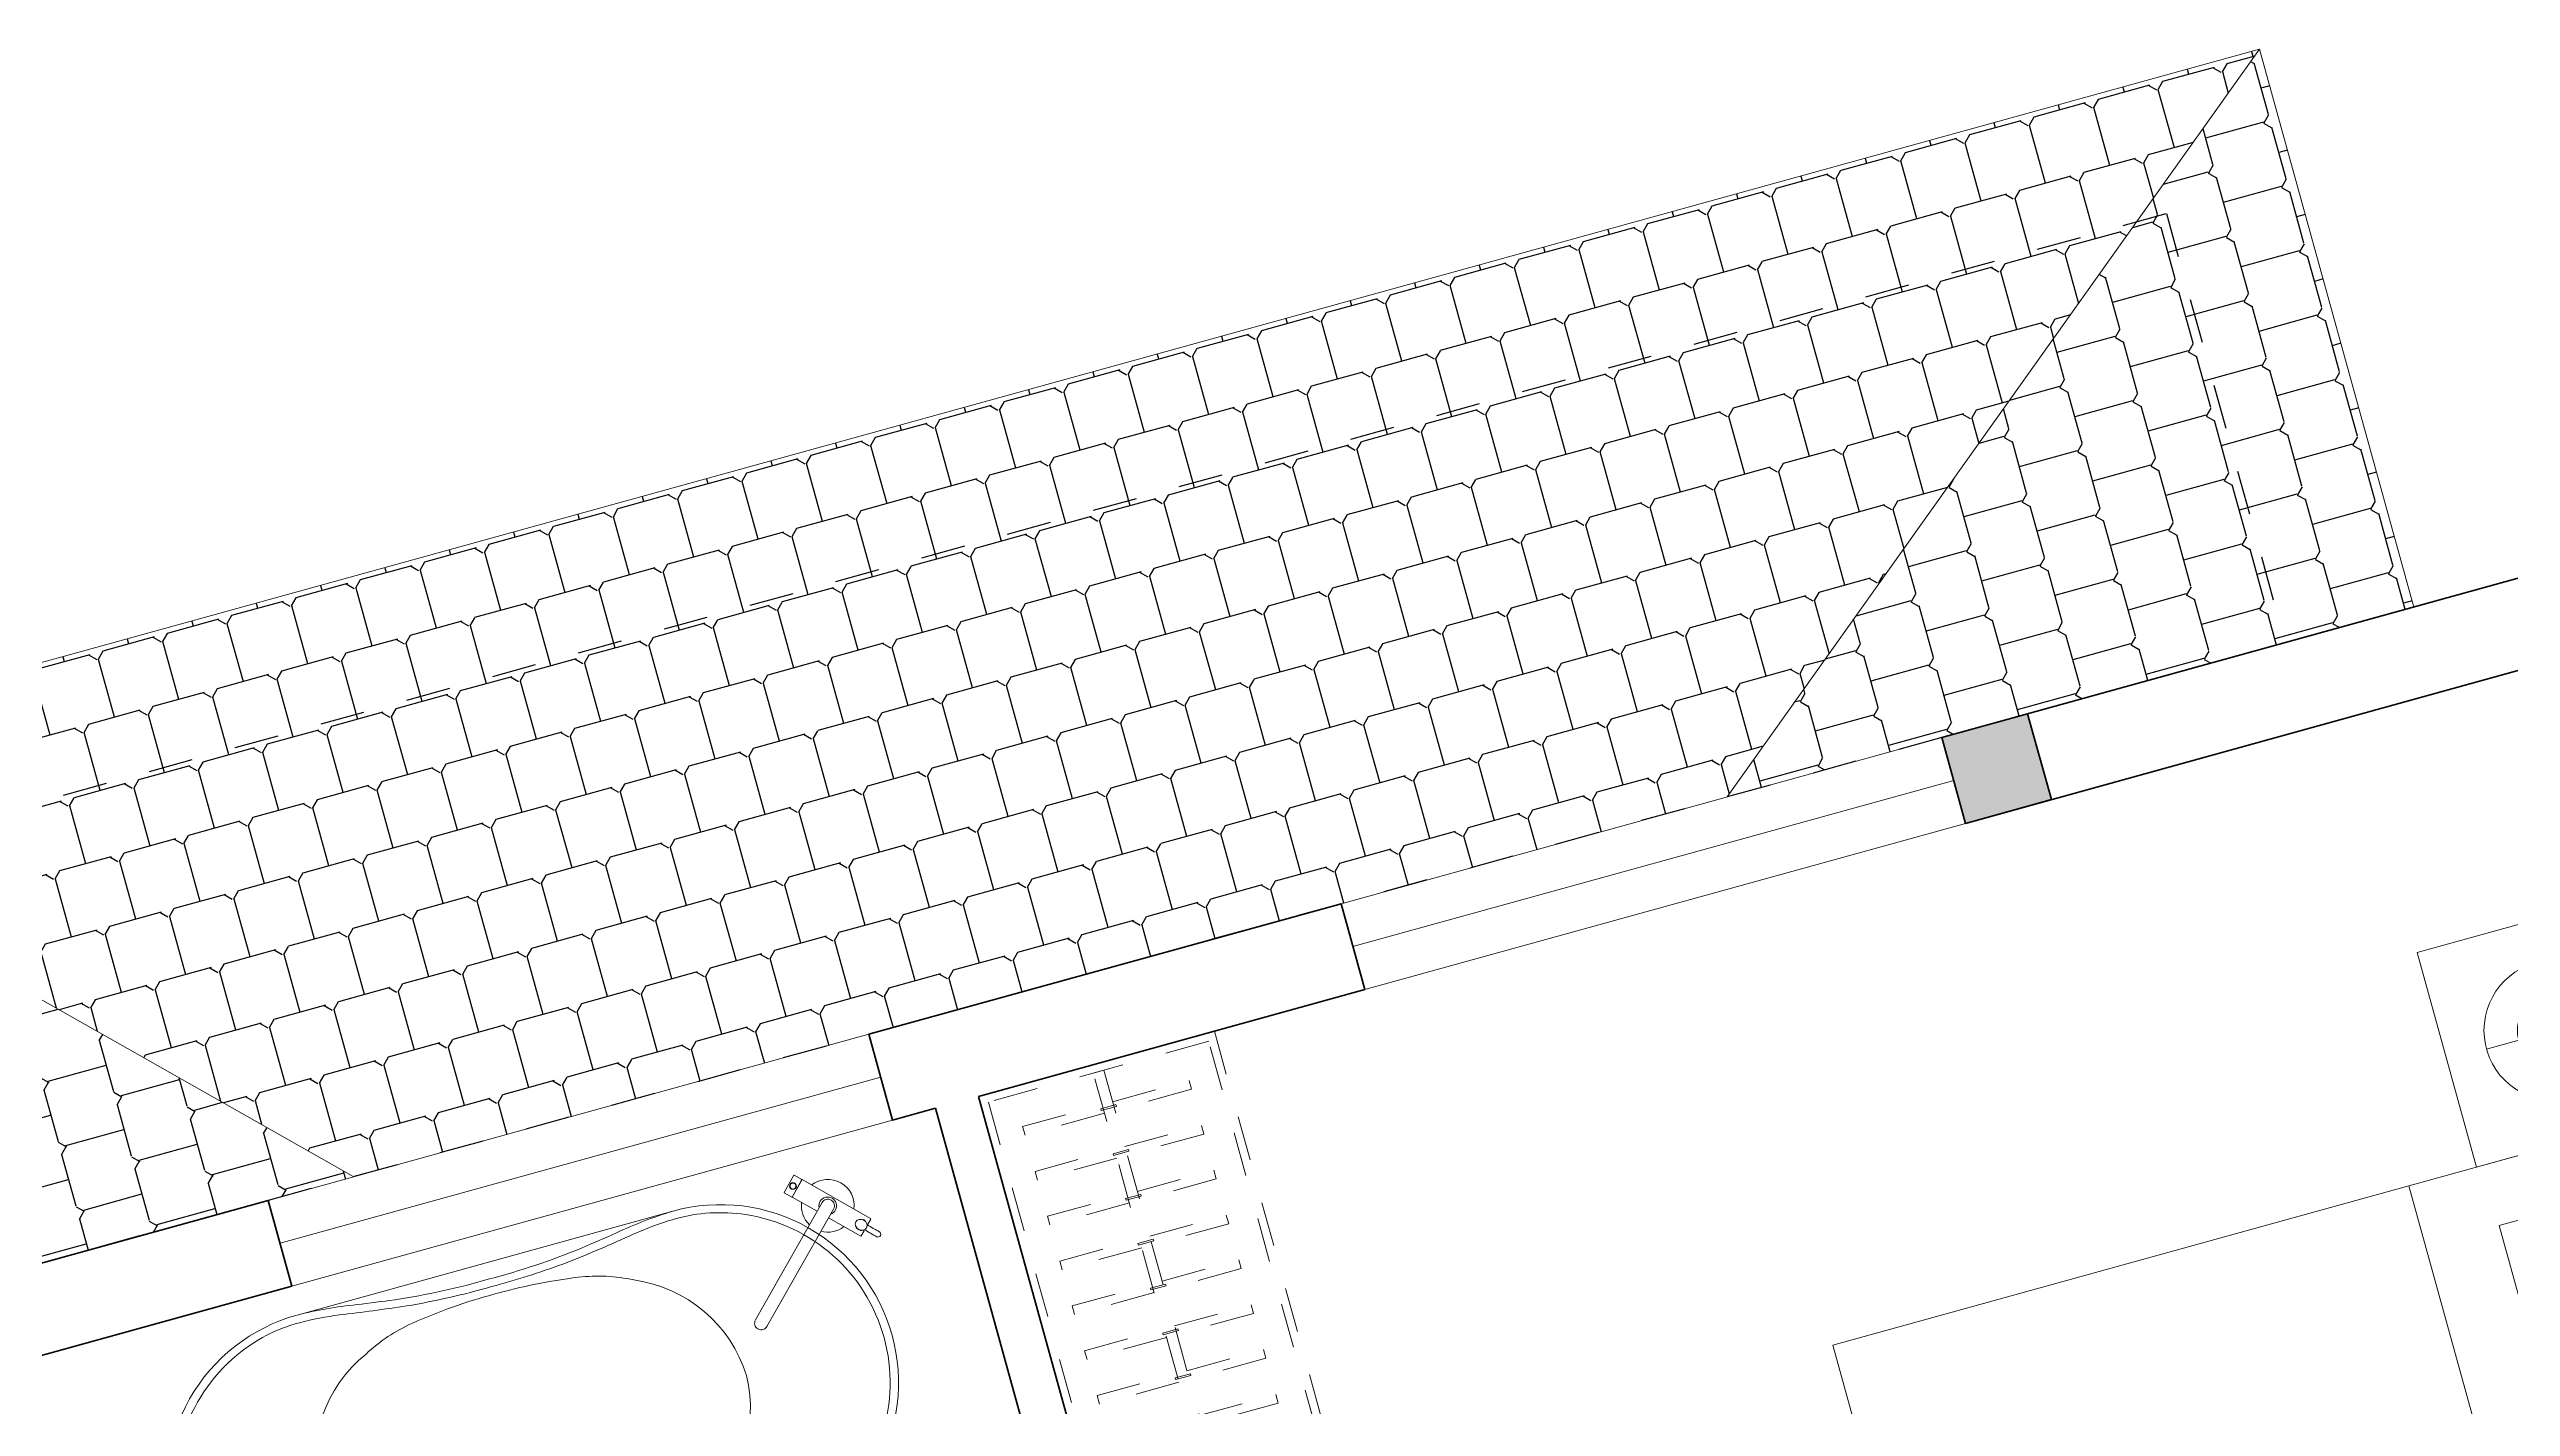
# Model space of a CAD drawing. Header units: metres. Extents: x 568332 to 569219, y 2065964 to 2066430.
# Drawn here: x 568452.88 to 568458.41, y 2066332.81 to 2066335.86 of the extents above; entities that cross this region are included whole.
import ezdxf

# ---------------------------------------------------------------- set-up
doc = ezdxf.new("R2010")
doc.units = ezdxf.units.M
doc.linetypes.add('HIDDEN', pattern=[0.375, 0.25, -0.125])
doc.linetypes.add('X-5M-G-MB PHONGNGU$0$HIDDEN2', pattern=[0.1875, 0.125, -0.0625])
doc.layers.get('0').update_dxf_attribs({"linetype": 'CONTINUOUS'})
doc.layers.get('DEFPOINTS').update_dxf_attribs({"linetype": 'CONTINUOUS'})
for name, color, linetype, lineweight in [('-CONCRETE', 1, 'CONTINUOUS', 35), ('-DIM', 9, 'CONTINUOUS', 13), ('-DOOR', 137, 'CONTINUOUS', 9), ('-FURNITURE', 46, 'CONTINUOUS', 9), ('-LINE1', 7, 'CONTINUOUS', 18), ('-WALL', 4, 'CONTINUOUS', 35)]:
    doc.layers.add(name, color=color, linetype=linetype, lineweight=lineweight)
doc.layers.add('13. NET HATCH', color=252, linetype='CONTINUOUS')

# ---------------------------------------------------------------- blocks, each defined once
blk = doc.blocks.new('G1600')
for p, q in [((137477.0741823114, -212827.2147267315), (139077.0741823114, -212827.2147267327)), ((137227.6935681712, -213391.7193460799), (137227.6935681718, -213076.8871672568)), ((139326.4547964507, -213391.7193460799), (139326.4547964501, -213076.8871672568)), ((137385.1096575831, -213234.3032566686), (137070.2774787599, -213234.3032566681)), ((139169.0387070388, -213234.3032566686), (139483.870885862, -213234.3032566681))]:
    blk.add_line(p, q)
blk.add_lwpolyline([(137477.074182311, -213484.2147267315), (137477.0741823123, -211484.2147267315), (139077.0741823123, -211484.2147267327), (139077.074182311, -213484.2147267327), (137477.074182311, -213484.2147267315)])
for points in [[(136977.074182316, -213484.2147267311), (136977.0741823163, -212984.3917867657), (137477.0741823113, -212984.3917867661), (137477.074182311, -213484.2147267315)], [(137617.074182311, -213375.2147267316), (137617.0741823112, -212998.7147267316), (138234.5741823112, -212998.714726732), (138234.574182311, -213375.214726732)], [(138937.074182311, -213375.2147267325), (138937.0741823112, -212998.7147267325), (138319.5741823112, -212998.7147267321), (138319.574182311, -213375.2147267321)], [(139577.0741823059, -213484.2147267331), (139577.0741823062, -212984.3917867677), (139077.0741823113, -212984.3917867673), (139077.074182311, -213484.2147267327)]]:
    blk.add_lwpolyline(points, close=True)
for centre, radius in [((137227.6935681715, -213234.3032566684), 157.4160894116067), ((139326.4547964504, -213234.3032566684), 157.4160894116067), ((137227.6935681715, -213234.3032566684), 82.41608941160666), ((139326.4547964504, -213234.3032566684), 82.41608941160666)]:
    blk.add_circle(centre, radius)
blk = doc.blocks.new('A$C5C575821')
at = {"layer": '-CONCRETE'}
h = blk.add_hatch(color=256, dxfattribs=at)
h.dxf.hatch_style = 1
h.paths.add_polyline_path([(-0.00237559899687767, 200.0000000000146), (-0.00237559899687767, 1.455191522836685e-11), (199.9976244010031, 1.455191522836685e-11), (199.9976244010031, 200.0000000000146)])
blk.add_lwpolyline([(-0.00237559899687767, 1.455191522836685e-11), (199.9976244010031, 1.455191522836685e-11), (199.9976244010031, 200.0000000000146), (-0.00237559899687767, 200.0000000000146)], close=True, dxfattribs=at)
blk = doc.blocks.new('A$C4D045CFB')
at = {"layer": '13. NET HATCH'}
h = blk.add_hatch(dxfattribs=at)
h.set_pattern_fill('MAIGO-12', color=256, scale=300, angle=180)
h.set_pattern_definition([(180, (-90, 1.102182119232618e-14), (-75.00000000000001, -150), [120, -30, 120, -30]), (270, (-75, -14.99999999999999), (74.99999999999997, -150), [135, -165]), (225, (-60, 7.34788079488412e-15), (-75.00000000142688, -150.0000000028537), [21.213203436, -403.0508652]), (315, (-90, 1.102182119232618e-14), (75.00000000142684, -150.0000000028537), [21.213203436, -403.0508652])])
h.paths.add_polyline_path([(1299.999119955668, 6100.494044825784), (1299.953723877203, 5215.284894083044), (1299.999119955668, 5229.592269479996), (1299.999119955668, 4500.000660992693), (-0.0008800443320069462, 6100.494044825784)])
h = blk.add_hatch(dxfattribs=at)
h.set_pattern_fill('MAIGO-12', color=256, scale=300, angle=270)
h.set_pattern_definition([(270, (-1.653273178848927e-14, -90), (150, -75.00000000000003), [120, -30, 120, -30]), (0, (14.99999999999999, -75), (150, 74.99999999999996), [135, -165]), (315, (-1.102182119232618e-14, -60), (150.0000000028537, -75.0000000014269), [21.213203436, -403.0508652]), (45, (-1.653273178848927e-14, -90), (150.0000000028537, 75.00000000142683), [21.213203436, -403.0508652])])
h.paths.add_polyline_path([(-0.0008800443320069462, 6100.494044825784), (1299.999119955668, 4500.000660992693), (1299.999119955668, 1300.000660992693), (-0.0008800443320069462, 0.000660992693156004)])
h = blk.add_hatch(dxfattribs=at)
h.set_pattern_fill('MAIGO-12', color=256, scale=300)
h.set_pattern_definition([(0, (90, 0), (75, 150), [120, -30, 120, -30]), (90, (75, 15), (-74.99999999999999, 150), [135, -165]), (45, (60, 0), (75.00000000142687, 150.0000000028537), [21.213203436, -403.0508652]), (135, (90, 0), (-75.00000000142686, 150.0000000028537), [21.213203436, -403.0508652])])
h.paths.add_polyline_path([(1299.999119955668, 1300.000660992693), (1299.999119955668, 0.000660992693156004), (-0.0008800443320069462, 0.000660992693156004)])
at = {"layer": '-LINE1'}
for p, q in [((-0.0008800443320069462, 0.000660992693156004), (-0.0008800443320069462, 6100.494044825784)), ((-0.0008800443320069462, 6100.494044825784), (1299.999119955668, 6100.494044825784)), ((-0.0008800443320069462, 6100.494044825784), (1299.999119955668, 4500.000660992693)), ((-0.0008800443320069462, 0.000660992693156004), (1299.999119955668, 1300.000660992693))]:
    blk.add_line(p, q, dxfattribs=at)
at = {"layer": 'DEFPOINTS', "linetype": 'HIDDEN', "ltscale": 5}
blk.add_lwpolyline([(1299.999119955668, 300.0006609926932), (299.999119955668, 300.0006609926932), (299.999119955668, 5800.494044825784), (1299.999119955668, 5800.494044825784)], close=True, dxfattribs=at)
blk = doc.blocks.new('A$C52EE6B0C')
for p, q in [((-17.20769670707523, 15.73427220259327), (17.21740616677562, 15.73427220259327)), ((-17.20769664159161, -15.76179078378482), (17.25286010079435, -15.76177874789573))]:
    blk.add_line(p, q)
for radius in [1.2047244094, 1.0625984252]:
    blk.add_circle((0.004854760598391294, -0.01375929062487558), radius)
for centre, radius, start, end in [((-17.24314525874797, -0.01207868778146803), 15.74633857169191, 90.00004679933201, 180.0060212317107), ((-18.18116453613038, -21.56814891623799), 37.31420158923805, 80.32537186998005, 88.55949406869577), ((18.19087405753089, -21.56814891623799), 37.31420158923805, 91.44050593130423, 99.67462813001998), ((17.25285478011938, -0.01207868778146803), 15.74633857169191, 359.9939787682893, 89.999953200668), ((-17.21041953764507, 0.001682114729192108), 15.03342542002128, 114.0143397923319, 180.0588324882195), ((-17.25508472573711, 0.1019342582440004), 14.92367355756088, 89.89259614786677, 114.0143398310184), ((-17.85723445771146, -16.41196067107376), 31.44385665188106, 80.95530103647799, 88.85173392611411), ((3.492732717044419, 116.0118507486186), 102.6900642221361, 260.8064278436171, 264.356453546728), ((10.00461303815246, 158.7953360565007), 145.2428134353977, 261.321760178495, 262.6566174950622), ((-0.8758374273893423, 77.0744670072454), 62.80248494290996, 262.9722866301048, 270.8034968767962), ((-0.4392543211579323, 89.40770245710155), 75.83928513553873, 265.3361413481834, 270.3355216603239), ((0.8855469487607479, 77.0744670072454), 62.80248494290996, 269.1965031232039, 277.0277133698951), ((0.5786736126174219, 84.46415005414747), 70.89675459107134, 269.5362586194438, 275.7509718273354), ((-18.4352474148327, 226.8786012548953), 214.5500408366301, 276.9922117853802, 278.5967700074263), ((-9.994903516751947, 158.7953360565007), 145.2428134353977, 277.3433825049378, 278.678239821505), ((17.49661970126908, -11.01489087357186), 26.04177352760918, 90.57161639594337, 98.52623542419117), ((17.38028173809289, 0.6458196171442978), 14.38048270410287, 65.5240217261104, 90.57161639594337), ((17.03142645675689, -0.1205247127218172), 15.22249436628161, 0.4018525137937155, 65.5240217261104), ((-5.419667109847069, -2.205582012422383), 14.69270855791083, 98.51976196149644, 117.8512947361469), ((-0.2559751088847406, -36.67531980102649), 49.54707038386372, 89.69837733597764, 98.51976196149644), ((0.26568463028525, -36.67531980102649), 49.54707038386372, 81.48023803850357, 90.30162266402236), ((5.429376631247578, -2.205582012422383), 14.69270855791083, 62.14870526385309, 81.48023803850357), ((-7.450100970658241, -0.4025184732163325), 12.18724008712164, 113.3669392692271, 178.1720206420629), ((7.459810492087854, -0.4025184732163325), 12.18724008712164, 1.827979357937088, 66.63306073077288), ((28.29923964393674, 2.770475775178056), 0.2863587186237817, 160.8078893687392, 185.677575747249), ((1.032724158198107, 0.0596931052277796), 27.11457574387047, 359.8447870516113, 5.677575747249001), ((28.14528837171383, 2.82406351249665), 0.1233475539422422, 123.474108831765, 160.8078893687392), ((28.11764562025201, 2.865868186636362), 0.07323016681635565, 85.79124561711077, 123.474108831765), ((28.11499697584077, 2.829875804425683), 0.1093198730242431, 39.09426345110634, 85.79124561711077), ((27.9923979784362, 2.718469867249951), 0.2748749163090767, 4.941295606222266, 41.00239497281166), ((1.841417531803017, 0.05082119413418695), 26.56153366930607, 359.8606935406443, 5.815426488843808), ((-17.24314525874797, -0.01544044824549928), 15.74633857169191, 179.9939787682893, 269.999953200668), ((-17.21041951692314, -0.02920073014684021), 15.03342545060523, 179.9411309193374, 245.9856601689816), ((-7.450100970658241, 0.3749993371893652), 12.18724008712164, 181.8279793579371, 246.6330607307729), ((7.459810492087854, 0.3749993371893652), 12.18724008712164, 293.3669392692271, 358.1720206420629), ((17.25285478011938, -0.01544044824549928), 15.74633857169191, 270.000046799332, 0.006021231710728335), ((17.0314264257031, 0.09300610912032425), 15.22249441194929, 294.4759783475301, 359.5981396082714), ((1.032724158198107, -0.08721224125474691), 27.11457574387047, 354.322424252751, 0.1552129483886985), ((1.841417531803017, -0.07834033016115427), 26.56153366930607, 354.1845735111562, 0.1393064593556944), ((28.29923964393674, -2.797994911205024), 0.2863587186237817, 174.322424252751, 199.1921106312608), ((28.14528837171383, -2.851582648523618), 0.1233475539422422, 199.1921106312608, 236.525891168235), ((28.11764562025201, -2.89338732266333), 0.07323016681635565, 236.525891168235, 274.2087543828892), ((28.11499697584077, -2.85739494045265), 0.1093198730242431, 274.2087543828892, 320.9057365488936), ((27.9923979784362, -2.745989003276918), 0.2748749163090767, 318.9976050271883, 355.0587043937777), ((-5.419667109847069, 2.178062876395416), 14.69270855791083, 242.1487052638531, 261.4802380385036), ((5.429376631247578, 2.178062876395416), 14.69270855791083, 278.5197619614964, 297.8512947361469), ((-0.2559751088847406, 36.64780066499952), 49.54707038386372, 261.4802380385036, 270.3016226640223), ((0.26568463028525, 36.64780066499952), 49.54707038386372, 269.6983773359776, 278.5197619614964), ((-17.25508472573711, -0.1294528978760354), 14.92367355756088, 245.9856601689816, 270.1074038521332), ((-17.85723445771146, 16.38444203144172), 31.44385665188106, 271.1482660738859, 279.044698963522), ((3.492732717044419, -116.0393693881924), 102.6900642221361, 95.64354645327202, 99.19357215638293), ((10.00461303815246, -158.8228551925276), 145.2428134353977, 97.3433825049378, 98.67823982150497), ((-0.8758374273893423, -77.10198614327237), 62.80248494290996, 89.19650312320385, 97.02771336989514), ((-0.4392543211579323, -89.43522109673359), 75.83928513553873, 89.66447833967614, 94.66385865181664), ((0.5786736126174219, -84.4916686937795), 70.89675459107134, 84.24902817266455, 90.4637413805562), ((0.8855469487607479, -77.10198614327237), 62.80248494290996, 82.97228663010486, 90.80349687679617), ((-18.4352474148327, -226.9061198945274), 214.5500408366301, 81.40322999257371, 83.00778821461982), ((-9.994903516751947, -158.8228551925276), 145.2428134353977, 81.32176017849503, 82.65661749506219), ((17.49661970126908, 10.98737223393982), 26.04177352760918, 261.4737645758088, 269.4283836040566), ((17.38028173809289, -0.6733382567763329), 14.38048270410287, 269.4283836040566, 294.4759782738896), ((-18.18116453613038, 21.54062978021102), 37.31420158923805, 271.4405059313042, 279.6746281300199), ((18.19087405753089, 21.54062978021102), 37.31420158923805, 260.32537186998, 268.5594940686958)]:
    blk.add_arc(centre, radius, start, end)
at = {"layer": 'DEFPOINTS'}
for tag, p in [('MODELNUMBER', (0, 0)), ('TRADENAME', (0, -0.001666666648816317)), ('PRODUCT', (0, -0.003333333355840296)), ('MATERIAL', (0, -0.005000000004656613))]:
    blk.add_attdef(tag, p, '', height=0.001, dxfattribs=at)
blk = doc.blocks.new('A$C4D835AF5')
at = {"layer": '-FURNITURE', "ltscale": 8}
for p, q in [((-3.937007874133997, 0.3346456687140744), (-3.937007874133997, 0.8661417323164642)), ((-3.856363968050573, 0.3149606298829895), (-3.917322834720835, 0.3149606298829895)), ((3.14960629917914, 0.905511811026372), (-3.897637795307674, 0.905511811026372)), ((-3.549881889834069, 0.4615121080132667), (-3.549881889834069, 0.4918150943994988)), ((-3.339881889871322, 0.4918150943994988), (-3.339881889871322, 0.4615121080132667)), ((-0.5905511811724864, 0), (-0.5905511811724864, -12.08661417319672)), ((0.5905511810560711, 0), (0.5905511810560711, -12.08661417319672)), ((3.14960629917914, -0.9055118109972682), (3.14960629917914, 0.905511811026372)), ((3.169291338417679, 0.8956692913197912), (3.14960629917914, 0.8956692913197912)), ((3.169291338417679, -0.8956692912906874), (3.169291338417679, 0.8956692913197912)), ((3.188976377830841, 0.905511811026372), (3.976377952611074, 0.905511811026372)), ((3.996062992024235, -0.8858222072885837), (3.996062992024235, 0.8858183881966397)), ((-3.937007874133997, -0.8661417323164642), (-3.937007874133997, -0.3346456698782276)), ((-3.859123134170659, -0.3149606298829895), (-3.917322834720835, -0.3149606298829895)), ((-0.5905511811724864, -0.9055118109972682), (-3.897637795307674, -0.9055118109972682)), ((-3.702086295757908, -0.4482994973659515), (-3.703305563307367, -0.4183928251150064)), ((-3.626116961007938, -0.4552132484968752), (-3.624325704469811, -0.4472871391335502)), ((-3.592593900160864, -0.4693618138844613), (-3.593808271281887, -0.4553162374941166)), ((-3.516390349017456, -0.4728221969853621), (-3.515662283170968, -0.4687519224826247)), ((-3.483023508393671, -0.4913916403020266), (-3.485677747870795, -0.4713251190551091)), ((-3.406740271369927, -0.4913916403020266), (-3.404085924616084, -0.4713243082514964)), ((-3.373373430629726, -0.4728221969853621), (-3.374101741297636, -0.4687505542242434)), ((-3.297169879544526, -0.4693618138844613), (-3.295955249399412, -0.4553132418950554)), ((-3.263646818697453, -0.4552132484968752), (-3.265438825008459, -0.4472838216461241)), ((-3.187677483947482, -0.4482994973659515), (-3.186458005278837, -0.4183876432944089)), ((3.14960629917914, -0.9055118109972682), (0.5905511810560711, -0.9055118109972682)), ((3.169291338417679, -0.8956692912906874), (3.14960629917914, -0.8956692912906874)), ((3.188976377830841, -0.9055118109972682), (3.976377952611074, -0.9055118109972682))]:
    blk.add_line(p, q, dxfattribs=at)
for radius in [0.3110236219999999, 0.264425112]:
    blk.add_circle((3.582677165279165, 0), radius, dxfattribs=at)
for centre, radius, start, end in [((-5.820766091346741e-11, 0), 2.3622047244, 22.54031043733562, 157.4596895626644), ((-5.172746209602337, -0.009833991935011), 0.2398274364867001, 175.3988683949836, 267.683684738816), ((-5.162281866127159, 0.001097322150599211), 0.2496571373087167, 92.26055198415715, 178.0931381794738), ((-5.411562051915098, -2528.914153773454), 2529.164725280366, 89.9660810117202, 89.99457585702427), ((-3.897637795307674, 0.8661417323164642), 0.03937007869999999, 90, 180), ((-3.917322834720835, 0.334645669296151), 0.0196850394, 180, 270), ((-3.444696608930826, -0.1800324727082625), 0.6800319107999998, 90.0155575041171, 98.89806549202986), ((-3.445067178807221, -0.1800325420044828), 0.6800319804999999, 81.10193476241767, 89.98433540355451), ((-5.820766091346741e-11, 0), 0.7874015747999998, 318.5903779145428, 221.4096220854572), ((-5.820766091346741e-11, 0), 0.5905511810999999, 0, 180), ((3.188976377830841, 0.8858267717296258), 0.0196850394, 90, 180), ((3.976377952611074, 0.8858267717296258), 0.0196850394, 0, 90), ((-4.563514047302306, 275.4393603570643), 275.6895205756396, 269.8713704548476, 270.134413801293), ((-3.917322834720835, -0.334645669296151), 0.0196850394, 90, 180), ((-3.897637795307674, -0.8661417323164642), 0.03937007869999999, 180, 270), ((-3.69050836347742, -0.4472920451080427), 0.01162168131717254, 184.9730588167124, 258.0340652050838), ((-3.646140178490896, -0.2514027326542418), 0.2124717066311285, 257.2815863172942, 272.5837431166033), ((-3.637047897733282, -0.4523756541602779), 0.01129324217511807, 272.4656825237923, 345.4476281752974), ((-3.581550852512009, -0.4681202150823083), 0.01111262650185997, 186.4149760746678, 247.4426638316044), ((-3.544597993255593, -0.2922010583861265), 0.190689105969796, 257.5175194414243, 274.7853332085882), ((-3.528885980602354, -0.4692233995883726), 0.01300354377461912, 270.8627506118385, 343.9333648868276), ((-3.471052158158273, -0.4887641616223846), 0.01225629918881619, 192.3790292665462, 260.142289403178), ((-3.445049900154117, -0.295684714539675), 0.2070703525339242, 262.2005895473907, 277.9341143868692), ((-3.417906698421575, -0.4895470514893532), 0.01131775609399448, 277.3077516790804, 350.6199838641652), ((-3.361692738719285, -0.4698820120247547), 0.01204505090893129, 194.128595859641, 259.0416995531207), ((-3.342932183295488, -0.2742454641556833), 0.2085271705549764, 264.2062775251951, 279.0284077801071), ((-3.310024282021914, -0.4671465401770547), 0.01304389132053663, 269.1875638990808, 350.2219325995679), ((-3.252893783501349, -0.4524938771792222), 0.01109156189044463, 194.1921654394817, 261.8514003855582), ((-3.243402015476022, -0.2392133744724561), 0.2245328352159587, 267.1755962354845, 281.6727780298017), ((-3.20032295252895, -0.4465554517519195), 0.01276517026006314, 280.6032237323427, 352.1473828500294), ((-5.820766091346741e-11, 0), 2.3622047244, 202.5403104373356, 255.4906014981622), ((-5.820766091346741e-11, 0), 2.3622047244, 284.5092583305358, 337.4596895626644), ((3.188976377830841, -0.8858267716132104), 0.0196850394, 180, 270), ((3.976377952611074, -0.8858267716132104), 0.0196850394, 270, 0), ((-5.820766091346741e-11, -12.08661417319672), 0.5905511810999999, 180, 0)]:
    blk.add_arc(centre, radius, start, end, dxfattribs=at)
blk.add_ellipse((-3.444881830888335, -0.001299991592532024), major_axis=(0.5549964930499999, 1.979270000163069e-05), ratio=0.8491940411667758, dxfattribs=at)
for tag, p in [('TRADENAME', (-0.004336408572271466, 0.006709126027999446)), ('MODELNUMBER', (-0.004336408572271466, 0.008375792705919594)), ('PRODUCT', (-0.004336408572271466, 0.005042459379183128)), ('MATERIAL', (-0.004336408572271466, 0.003375792701262981))]:
    blk.add_attdef(tag, p, '', height=0.0009999999999999998, dxfattribs=at)
blk = doc.blocks.new('A$C513779E1')
at = {"layer": '-FURNITURE', "ltscale": 5}
for p, q in [((-155.6625374760479, -560.0783866103739), (-155.7294287066907, -682.401587806642)), ((164.3432983346283, -560.8332392722368), (164.2771489713341, -681.6467351429164))]:
    blk.add_line(p, q, dxfattribs=at)
for centre, radius, start, end in [((-121.4878484364599, -559.7927261032164), 34.19417278572232, 97.79750243116446, 180.4786434526798), ((-0.6689657662063837, -2204.394539417699), 1683.161974464355, 85.38531070575098, 94.27462811813768), ((130.1318487897515, -560.5699191978201), 34.19417278572232, 359.5587913522712, 82.23993242050727), ((-121.5204483158886, -682.7208517771214), 34.19417278572232, 179.4650466896637, 262.1461876813734), ((-1.108293259516358, 961.925919180736), 1683.174451148718, 265.7381508572186, 274.6274353095529), ((130.1000457536429, -681.8764492999762), 34.19417278572232, 277.7037576779385, 0.3848987823128964)]:
    blk.add_arc(centre, radius, start, end, dxfattribs=at)
at = {"layer": '-FURNITURE', "ltscale": 8}
ref = blk.add_blockref('A$C4D835AF5', (-319.1728307064623, 776.0634860619903), dxfattribs=dict(at, xscale=-25.08682081009749, yscale=25.08682081009749, zscale=25.08682081009749, rotation=45))
ref.add_attrib('MODELNUMBER', 'K-T97328-4', (-319.2622246555984, 776.3067276431248), dxfattribs={"layer": 'DEFPOINTS', "height": 0.02508682081009749, "rotation": 224.9999999436282})
ref.add_attrib('TRADENAME', 'PURIST', (-319.232659548521, 776.2771625341848), dxfattribs={"layer": 'DEFPOINTS', "height": 0.02508682081009749, "rotation": 224.9999999436282})
ref.add_attrib('PRODUCT', 'BATH FILLER', (-319.2030944600701, 776.2475974475965), dxfattribs={"layer": 'DEFPOINTS', "height": 0.02508682081009749, "rotation": 224.9999999436282})
ref.add_attrib('MATERIAL', 'PREMIUM MATERIALS', (-319.1735293529928, 776.2180323405191), dxfattribs={"layer": 'DEFPOINTS', "height": 0.02508682081009749, "rotation": 224.9999999436282})
at = {"layer": '-FURNITURE', "xscale": 25.39829667096628, "yscale": 25.39829667096628, "zscale": 25.39829667096628, "rotation": 270}
blk.add_blockref('A$C52EE6B0C', (0, 0), dxfattribs=at).add_auto_attribs({'MODELNUMBER': 'K-1800', 'TRADENAME': 'ABRAZO', 'PRODUCT': 'BATH', 'MATERIAL': 'LITHOCAST'})
blk = doc.blocks.new('*U260')
at = {"linetype": 'X-5M-G-MB PHONGNGU$0$HIDDEN2'}
for points in [[(0, 600.0000000004657), (0, 0), (1254.503712402366, -3.997724412990399e-10), (1254.503712402366, 600.0000000000658)], [(1234.503712402366, 579.9996613719925), (1234.503712402366, 19.99966137199267), (20, 20.00000000046566), (20, 580.0000000004657)], [(1234.503712402366, 286.6991212950747), (1234.503712402366, 313.0991212949816), (20, 313.0991212953813), (19.99999859370291, 286.6991212952417)], [(113.7817614636733, 319.1750910408318), (109.4317788550979, 319.1750910408318), (109.4317788550979, 280.441767644881), (113.7817614636733, 280.441767644881)], [(227.7817614636733, 319.1750910407849), (223.4317788550979, 319.1750910407849), (223.4317788550979, 280.4417676448341), (227.7817614636733, 280.4417676448341)], [(341.7817614636733, 319.175091040738), (337.4317788550979, 319.175091040738), (337.4317788550979, 280.4417676447872), (341.7817614636733, 280.4417676447872)], [(455.7817614636733, 319.1750910406911), (451.4317788550979, 319.1750910406911), (451.4317788550979, 280.4417676447403), (455.7817614636733, 280.4417676447403)], [(569.7817614636733, 319.1750910406442), (565.431778855098, 319.1750910406442), (565.431778855098, 280.4417676446934), (569.7817614636733, 280.4417676446934)], [(683.7817614636733, 319.1750910405973), (679.431778855098, 319.1750910405973), (679.431778855098, 280.4417676446465), (683.7817614636733, 280.4417676446465)], [(797.7817614636733, 319.1750910405504), (793.431778855098, 319.1750910405504), (793.431778855098, 280.4417676445996), (797.7817614636733, 280.4417676445996)], [(911.7817614636733, 319.1750910405035), (907.431778855098, 319.1750910405035), (907.431778855098, 280.4417676445527), (911.7817614636733, 280.4417676445527)], [(1025.781761463673, 319.1750910404566), (1021.431778855098, 319.1750910404566), (1021.431778855098, 280.4417676445057), (1025.781761463673, 280.4417676445057)], [(1139.781761463673, 319.1750910404097), (1135.431778855098, 319.1750910404097), (1135.431778855098, 280.4417676444588), (1139.781761463673, 280.4417676444588)]]:
    blk.add_lwpolyline(points, close=True, dxfattribs=at)
for points in [[(122.2409142897814, 313.1103512093413), (122.2409142897814, 515.2497102723445), (100.1765458012815, 515.2497102723445), (100.1765458012815, 313.1103512093413)], [(236.2409142897814, 313.1103512092944), (236.2409142897814, 515.2497102722975), (214.1765458012815, 515.2497102722975), (214.1765458012815, 313.1103512092944)], [(350.2409142897814, 313.1103512092475), (350.2409142897814, 515.2497102722507), (328.1765458012815, 515.2497102722507), (328.1765458012815, 313.1103512092475)], [(464.2409142897814, 313.1103512092006), (464.2409142897814, 515.2497102722037), (442.1765458012815, 515.2497102722037), (442.1765458012815, 313.1103512092006)], [(578.2409142897814, 313.1103512091537), (578.2409142897814, 515.2497102721569), (556.1765458012815, 515.2497102721569), (556.1765458012815, 313.1103512091537)], [(692.2409142897814, 313.1103512091068), (692.2409142897814, 515.24971027211), (670.1765458012815, 515.24971027211), (670.1765458012815, 313.1103512091068)], [(806.2409142897814, 313.1103512090599), (806.2409142897814, 515.249710272063), (784.1765458012815, 515.249710272063), (784.1765458012815, 313.1103512090599)], [(920.2409142897814, 313.110351209013), (920.2409142897814, 515.2497102720162), (898.1765458012815, 515.2497102720162), (898.1765458012815, 313.110351209013)], [(1034.240914289781, 313.1103512089661), (1034.240914289781, 515.2497102719692), (1012.176545801281, 515.2497102719692), (1012.176545801281, 313.1103512089661)], [(1148.240914289781, 313.1103512089192), (1148.240914289781, 515.2497102719224), (1126.176545801281, 515.2497102719224), (1126.176545801281, 313.1103512089192)], [(100.1765458012815, 286.7103512094345), (100.1765458012815, 92.0852110228024), (122.2409142897814, 92.0852110228024), (122.2409142897814, 286.7103512094345)], [(214.1765458012815, 286.7103512093876), (214.1765458012815, 92.08521102275549), (236.2409142897814, 92.08521102275549), (236.2409142897814, 286.7103512093876)], [(328.1765458012815, 286.7103512093407), (328.1765458012815, 92.08521102270858), (350.2409142897814, 92.08521102270858), (350.2409142897814, 286.7103512093407)], [(442.1765458012815, 286.7103512092938), (442.1765458012815, 92.08521102266168), (464.2409142897814, 92.08521102266168), (464.2409142897814, 286.7103512092938)], [(556.1765458012815, 286.7103512092469), (556.1765458012815, 92.08521102261477), (578.2409142897814, 92.08521102261477), (578.2409142897814, 286.7103512092469)], [(670.1765458012815, 286.7103512092), (670.1765458012815, 92.08521102256786), (692.2409142897814, 92.08521102256786), (692.2409142897814, 286.7103512092)], [(784.1765458012815, 286.7103512091531), (784.1765458012815, 92.08521102252095), (806.2409142897814, 92.08521102252095), (806.2409142897814, 286.7103512091531)], [(898.1765458012815, 286.7103512091062), (898.1765458012815, 92.08521102247404), (920.2409142897814, 92.08521102247404), (920.2409142897814, 286.7103512091062)], [(1012.176545801281, 286.7103512090592), (1012.176545801281, 92.08521102242715), (1034.240914289781, 92.08521102242715), (1034.240914289781, 286.7103512090592)], [(1126.176545801281, 286.7103512090123), (1126.176545801281, 92.08521102238024), (1148.240914289781, 92.08521102238024), (1148.240914289781, 286.7103512090123)]]:
    blk.add_lwpolyline(points, dxfattribs=at)
blk = doc.blocks.new('M40-T3')
at = {"layer": '-DOOR'}
for p, q in [((198554.0933505637, -1557705.988718224), (198554.0933505637, -1559105.988718224)), ((198654.0933505637, -1557705.988718224), (198654.0933505637, -1559105.988718224)), ((198754.0933505637, -1557705.988718224), (198754.0933505637, -1559105.988718224))]:
    blk.add_line(p, q, dxfattribs=at)
blk.add_lwpolyline([(198554.0933505633, -1561606.254080264), (198754.0933505634, -1561606.254080264), (198754.0933505634, -1560206.254080264), (198554.0933505633, -1560206.254080264)], close=True, dxfattribs=at)
blk.add_lwpolyline([(198654.0933505633, -1560206.254080264), (198654.0933505633, -1561606.254080264)], dxfattribs=at)
at = {"layer": '-WALL'}
for p, q in [((198554.0933505637, -1559105.988718224), (198554.0933505637, -1560206.254080264)), ((198554.0933505637, -1559105.988718224), (198754.0933505637, -1559105.988718224)), ((198754.0933505637, -1559105.988718224), (198754.0933505637, -1560006.47714707)), ((198754.0933505637, -1560006.47714707), (202454.0168947611, -1560006.477306428)), ((198754.0933505637, -1560106.47714707), (198754.0933505637, -1560206.254080264)), ((198754.0933505637, -1560106.47714707), (202454.016890454, -1560106.477306428)), ((198754.0933505637, -1560206.254080264), (198554.0933505637, -1560206.254080264)), ((198554.0933505636, -1561606.254080264), (198554.0933505637, -1565935.401566561)), ((198754.0933505637, -1561606.254080264), (198554.0933505637, -1561606.254080264)), ((198754.0933505638, -1561606.254080264), (198554.0933505633, -1561606.254080264)), ((198754.0933505637, -1561606.254080264), (198754.0933505637, -1562305.82454038))]:
    blk.add_line(p, q, dxfattribs=at)
blk.add_lwpolyline([(198754.0933505637, -1556305.988718233), (198754.0933505637, -1557705.988718224), (198554.0933505637, -1557705.988718224), (198554.0933505635, -1552005.988718233), (200404.0721775695, -1552006.014865023)], dxfattribs=at)
at = {"layer": '-FURNITURE', "rotation": 180}
blk.add_blockref('G1600', (338881.1292692511, -1769790.203397549), dxfattribs=at)
at = {"layer": '-FURNITURE', "extrusion": (0, 0, -1), "xscale": 0.916666666665974, "yscale": 0.916666666665974, "zscale": -0.916666666665974, "rotation": 180}
blk.add_blockref('*U260', (-198754.0933507039, -1559456.477198331), dxfattribs=at)
at = {"layer": '-WALL'}
for name, p in [('A$C4D045CFB', (197254.094230608, -1562706.477808063)), ('A$C5C575821', (198554.0981017669, -1557705.988718224))]:
    blk.add_blockref(name, p, dxfattribs=at)
at = {"rotation": 359.9999799885487}
blk.add_blockref('A$C513779E1', (199219.9703685936, -1561174.087010162), dxfattribs=at)

msp = doc.modelspace()

# ---------------------------------------------------------------- block references
at = {"layer": '-DIM', "xscale": 0.001, "yscale": 0.001, "zscale": 0.001, "rotation": 285.4590240807851}
msp.add_blockref('M40-T3', (569905.5589305463, 2066940.890039733), dxfattribs=at)

doc.saveas('drawing.dxf')
